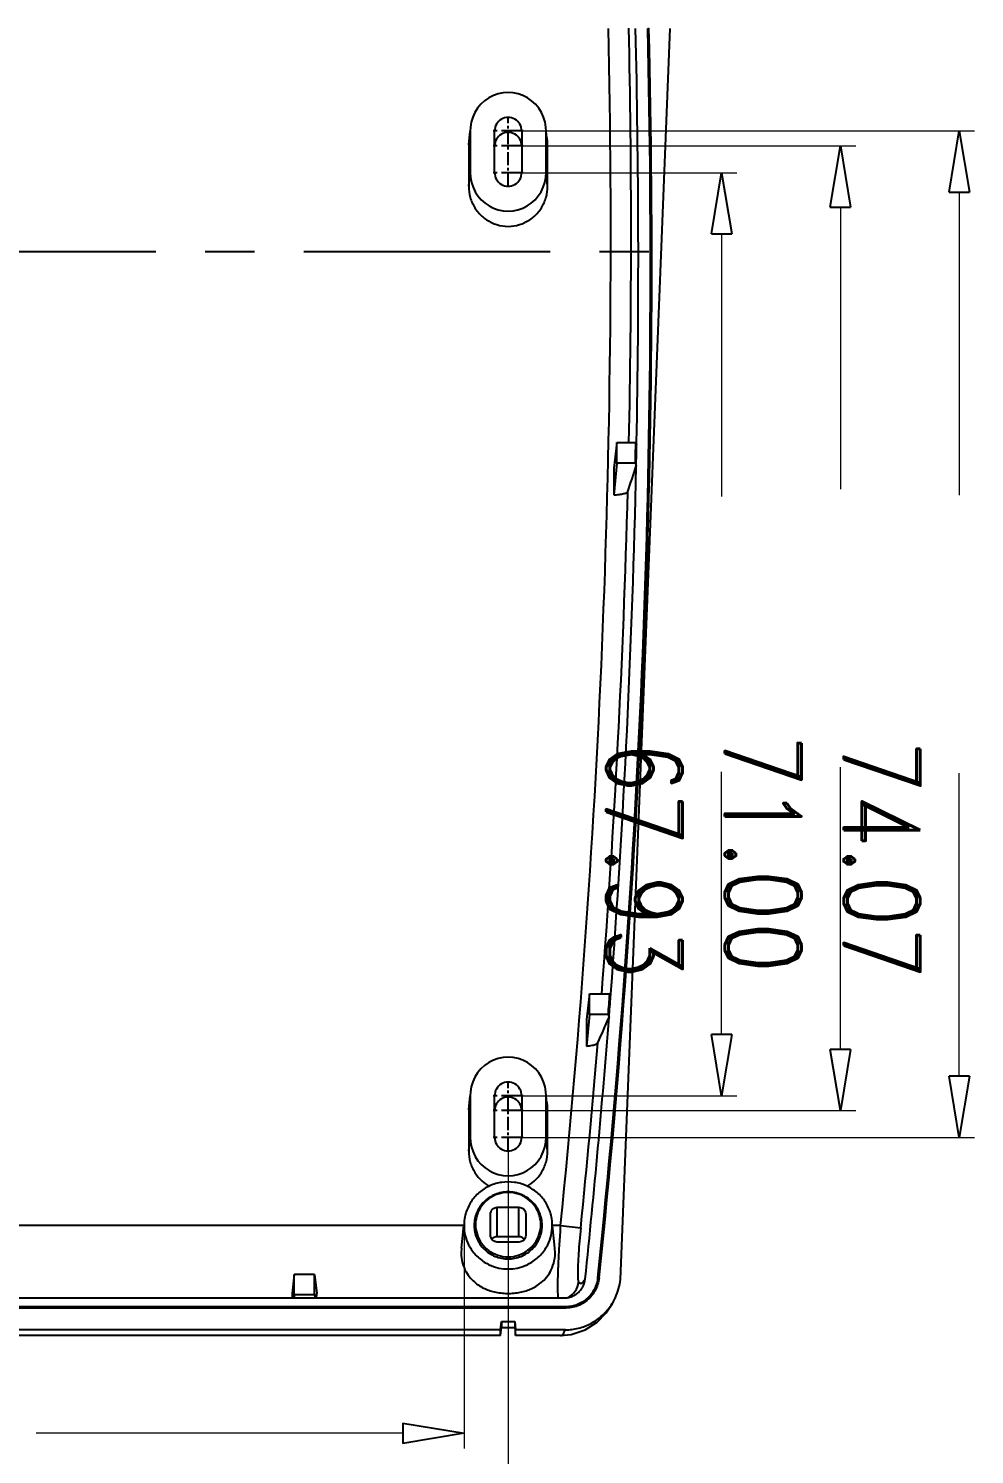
# Model space of a CAD drawing. Header units: millimetres. Extents: x -2947 to 97, y -3022 to 322.
# Drawn here: x -1479 to -1423.3, y -1933.8 to -1849.8 of the extents above; entities that cross this region are included whole.
import ezdxf
from ezdxf.enums import TextEntityAlignment as Align

# ---------------------------------------------------------------- set-up
doc = ezdxf.new("R2010")
doc.units = ezdxf.units.MM
doc.linetypes.add('CENTER', pattern=[50.8, 31.75, -6.35, 6.35, -6.35])
doc.layers.get('0').update_dxf_attribs({"linetype": 'CONTINUOUS'})
doc.layers.get('Defpoints').update_dxf_attribs({"linetype": 'CONTINUOUS'})
doc.layers.add('dim', color=3, linetype='CONTINUOUS', lineweight=9)
doc.styles.add('LongTou', font='romand.shx', dxfattribs={"width": 0.8, "bigfont": 'whgdtxt.shx'})

msp = doc.modelspace()

# ---------------------------------------------------------------- linework, layer by layer
at = {"color": 7}
for p, q in [((-1444.168, -1923.45), (-1441.229, -1849.803)), ((-1442.563, -1849.787), (-1442.562, -1849.818)), ((-1442.485, -1849.825), (-1442.562, -1849.818)), ((-1442.486, -1849.803), (-1442.485, -1849.825)), ((-1451.373, -1853.654), (-1451.654, -1853.753)), ((-1451.08, -1853.594), (-1451.373, -1853.654)), ((-1450.783, -1853.574), (-1451.08, -1853.594)), ((-1450.485, -1853.594), (-1450.783, -1853.574)), ((-1450.193, -1853.654), (-1450.485, -1853.594)), ((-1449.911, -1853.753), (-1450.193, -1853.654)), ((-1452.582, -1854.492), (-1452.743, -1854.746)), ((-1452.388, -1854.262), (-1452.582, -1854.492)), ((-1452.167, -1854.059), (-1452.388, -1854.262)), ((-1451.921, -1853.889), (-1452.167, -1854.059)), ((-1451.654, -1853.753), (-1451.921, -1853.889)), ((-1449.645, -1853.889), (-1449.911, -1853.753)), ((-1449.399, -1854.059), (-1449.645, -1853.889)), ((-1449.177, -1854.262), (-1449.399, -1854.059)), ((-1448.984, -1854.492), (-1449.177, -1854.262)), ((-1448.823, -1854.746), (-1448.984, -1854.492)), ((-1452.959, -1855.309), (-1453.01, -1855.607)), ((-1452.87, -1855.02), (-1452.959, -1855.309)), ((-1452.743, -1854.746), (-1452.87, -1855.02)), ((-1451.348, -1855.272), (-1451.417, -1855.352)), ((-1451.27, -1855.202), (-1451.348, -1855.272)), ((-1451.183, -1855.143), (-1451.27, -1855.202)), ((-1451.089, -1855.096), (-1451.183, -1855.143)), ((-1450.99, -1855.062), (-1451.089, -1855.096)), ((-1450.887, -1855.041), (-1450.99, -1855.062)), ((-1450.783, -1855.034), (-1450.887, -1855.041)), ((-1450.678, -1855.041), (-1450.783, -1855.034)), ((-1450.576, -1855.062), (-1450.678, -1855.041)), ((-1450.477, -1855.096), (-1450.576, -1855.062)), ((-1450.383, -1855.143), (-1450.477, -1855.096)), ((-1450.296, -1855.202), (-1450.383, -1855.143)), ((-1450.217, -1855.272), (-1450.296, -1855.202)), ((-1450.148, -1855.352), (-1450.217, -1855.272)), ((-1448.696, -1855.02), (-1448.823, -1854.746)), ((-1448.606, -1855.309), (-1448.696, -1855.02)), ((-1448.555, -1855.607), (-1448.606, -1855.309)), ((-1453.108, -1856.66), (-1453.023, -1855.846)), ((-1453.068, -1856.156), (-1453.095, -1856.419)), ((-1453.009, -1855.607), (-1453.023, -1855.846)), ((-1453.023, -1855.846), (-1453.023, -1858.28)), ((-1451.576, -1855.74), (-1451.583, -1855.846)), ((-1451.583, -1858.28), (-1451.583, -1855.846)), ((-1451.556, -1855.636), (-1451.576, -1855.74)), ((-1451.522, -1855.535), (-1451.556, -1855.636)), ((-1451.476, -1855.44), (-1451.522, -1855.535)), ((-1451.417, -1855.352), (-1451.476, -1855.44)), ((-1451.348, -1856.153), (-1451.417, -1856.233)), ((-1451.27, -1856.083), (-1451.348, -1856.153)), ((-1451.183, -1856.024), (-1451.27, -1856.083)), ((-1451.089, -1855.977), (-1451.183, -1856.024)), ((-1450.99, -1855.943), (-1451.089, -1855.977)), ((-1450.887, -1855.923), (-1450.99, -1855.943)), ((-1450.783, -1855.916), (-1450.887, -1855.923)), ((-1450.678, -1855.923), (-1450.783, -1855.916)), ((-1450.576, -1855.943), (-1450.678, -1855.923)), ((-1450.477, -1855.977), (-1450.576, -1855.943)), ((-1450.383, -1856.024), (-1450.477, -1855.977)), ((-1450.296, -1856.083), (-1450.383, -1856.024)), ((-1450.217, -1856.153), (-1450.296, -1856.083)), ((-1450.148, -1856.233), (-1450.217, -1856.153)), ((-1450.09, -1855.44), (-1450.148, -1855.352)), ((-1450.044, -1855.535), (-1450.09, -1855.44)), ((-1450.01, -1855.636), (-1450.044, -1855.535)), ((-1449.99, -1855.74), (-1450.01, -1855.636)), ((-1449.983, -1855.846), (-1449.99, -1855.74)), ((-1449.983, -1855.846), (-1449.983, -1858.28)), ((-1448.543, -1855.846), (-1448.556, -1855.607)), ((-1448.458, -1856.66), (-1448.543, -1855.846)), ((-1448.543, -1858.28), (-1448.543, -1855.846)), ((-1448.47, -1856.419), (-1448.498, -1856.156)), ((-1453.095, -1856.419), (-1453.108, -1856.66)), ((-1453.108, -1856.66), (-1453.108, -1859.094)), ((-1451.576, -1856.621), (-1451.583, -1856.727)), ((-1451.556, -1856.517), (-1451.576, -1856.621)), ((-1451.522, -1856.417), (-1451.556, -1856.517)), ((-1451.476, -1856.321), (-1451.522, -1856.417)), ((-1451.417, -1856.233), (-1451.476, -1856.321)), ((-1450.09, -1856.321), (-1450.148, -1856.233)), ((-1450.044, -1856.417), (-1450.09, -1856.321)), ((-1450.01, -1856.517), (-1450.044, -1856.417)), ((-1449.99, -1856.621), (-1450.01, -1856.517)), ((-1449.983, -1856.727), (-1449.99, -1856.621)), ((-1448.458, -1856.66), (-1448.471, -1856.419)), ((-1448.458, -1859.094), (-1448.458, -1856.66)), ((-1453.108, -1859.094), (-1453.023, -1858.28)), ((-1453.023, -1858.28), (-1453.004, -1858.577)), ((-1453.004, -1858.577), (-1452.946, -1858.868)), ((-1451.583, -1858.28), (-1451.576, -1858.386)), ((-1451.576, -1858.386), (-1451.556, -1858.49)), ((-1451.556, -1858.49), (-1451.522, -1858.591)), ((-1451.522, -1858.591), (-1451.476, -1858.686)), ((-1451.476, -1858.686), (-1451.417, -1858.774)), ((-1450.148, -1858.774), (-1450.09, -1858.686)), ((-1450.09, -1858.686), (-1450.044, -1858.591)), ((-1450.044, -1858.591), (-1450.01, -1858.49)), ((-1450.01, -1858.49), (-1449.99, -1858.386)), ((-1449.99, -1858.386), (-1449.983, -1858.28)), ((-1448.619, -1858.868), (-1448.562, -1858.577)), ((-1448.562, -1858.577), (-1448.543, -1858.28)), ((-1448.458, -1859.094), (-1448.543, -1858.28)), ((-1452.946, -1858.868), (-1452.852, -1859.149)), ((-1452.852, -1859.149), (-1452.723, -1859.416)), ((-1452.723, -1859.416), (-1452.56, -1859.663)), ((-1451.417, -1858.774), (-1451.348, -1858.854)), ((-1451.348, -1858.854), (-1451.27, -1858.924)), ((-1451.27, -1858.924), (-1451.183, -1858.983)), ((-1451.183, -1858.983), (-1451.089, -1859.03)), ((-1451.089, -1859.03), (-1450.99, -1859.064)), ((-1450.99, -1859.064), (-1450.887, -1859.084)), ((-1450.887, -1859.084), (-1450.783, -1859.091)), ((-1450.783, -1859.091), (-1450.678, -1859.084)), ((-1450.678, -1859.084), (-1450.576, -1859.064)), ((-1450.576, -1859.064), (-1450.477, -1859.03)), ((-1450.477, -1859.03), (-1450.383, -1858.983)), ((-1450.383, -1858.983), (-1450.296, -1858.924)), ((-1450.296, -1858.924), (-1450.217, -1858.854)), ((-1450.217, -1858.854), (-1450.148, -1858.774)), ((-1449.006, -1859.663), (-1448.843, -1859.416)), ((-1448.843, -1859.416), (-1448.713, -1859.149)), ((-1448.713, -1859.149), (-1448.619, -1858.868)), ((-1452.56, -1859.663), (-1452.367, -1859.887)), ((-1452.367, -1859.887), (-1452.146, -1860.082)), ((-1452.146, -1860.082), (-1451.903, -1860.248)), ((-1451.903, -1860.248), (-1451.64, -1860.379)), ((-1451.64, -1860.379), (-1451.363, -1860.475)), ((-1450.203, -1860.475), (-1449.926, -1860.379)), ((-1449.926, -1860.379), (-1449.663, -1860.248)), ((-1449.663, -1860.248), (-1449.419, -1860.082)), ((-1449.419, -1860.082), (-1449.199, -1859.887)), ((-1449.199, -1859.887), (-1449.006, -1859.663)), ((-1451.363, -1860.475), (-1451.075, -1860.533)), ((-1451.075, -1860.533), (-1450.783, -1860.552)), ((-1450.783, -1860.552), (-1450.49, -1860.533)), ((-1450.49, -1860.533), (-1450.203, -1860.475)), ((-1444.383, -1874.185), (-1444.559, -1875.693)), ((-1444.383, -1874.185), (-1443.262, -1874.185)), ((-1444.383, -1875.402), (-1444.383, -1874.185)), ((-1443.262, -1874.185), (-1443.215, -1874.318)), ((-1443.215, -1874.318), (-1443.212, -1874.186)), ((-1444.383, -1875.402), (-1444.559, -1877.266)), ((-1443.286, -1875.402), (-1444.383, -1875.402)), ((-1443.286, -1875.402), (-1443.24, -1875.567)), ((-1444.559, -1875.693), (-1444.559, -1877.266)), ((-1445.983, -1906.641), (-1446.158, -1908.145)), ((-1445.983, -1906.641), (-1444.793, -1906.641)), ((-1445.983, -1907.858), (-1445.983, -1906.641)), ((-1444.793, -1906.641), (-1444.744, -1906.775)), ((-1444.744, -1906.775), (-1444.735, -1906.645)), ((-1446.158, -1908.145), (-1446.157, -1909.708)), ((-1445.983, -1907.858), (-1446.157, -1909.708)), ((-1444.886, -1907.858), (-1445.983, -1907.858)), ((-1444.886, -1907.858), (-1444.84, -1908.023)), ((-1451.921, -1910.687), (-1452.167, -1910.858)), ((-1451.654, -1910.551), (-1451.921, -1910.687)), ((-1451.373, -1910.453), (-1451.654, -1910.551)), ((-1451.08, -1910.393), (-1451.373, -1910.453)), ((-1450.783, -1910.372), (-1451.08, -1910.393)), ((-1450.485, -1910.393), (-1450.783, -1910.372)), ((-1450.193, -1910.453), (-1450.485, -1910.393)), ((-1449.911, -1910.551), (-1450.193, -1910.453)), ((-1449.645, -1910.687), (-1449.911, -1910.551)), ((-1449.399, -1910.858), (-1449.645, -1910.687)), ((-1452.743, -1911.545), (-1452.87, -1911.819)), ((-1452.582, -1911.291), (-1452.743, -1911.545)), ((-1452.388, -1911.06), (-1452.582, -1911.291)), ((-1452.167, -1910.858), (-1452.388, -1911.06)), ((-1449.177, -1911.06), (-1449.399, -1910.858)), ((-1448.984, -1911.291), (-1449.177, -1911.06)), ((-1448.823, -1911.545), (-1448.984, -1911.291)), ((-1448.696, -1911.819), (-1448.823, -1911.545)), ((-1453.009, -1912.405), (-1453.023, -1912.644)), ((-1452.959, -1912.107), (-1453.01, -1912.405)), ((-1452.87, -1911.819), (-1452.959, -1912.107)), ((-1451.556, -1912.434), (-1451.576, -1912.539)), ((-1451.522, -1912.334), (-1451.556, -1912.434)), ((-1451.476, -1912.239), (-1451.522, -1912.334)), ((-1451.417, -1912.15), (-1451.476, -1912.239)), ((-1451.348, -1912.071), (-1451.417, -1912.15)), ((-1451.27, -1912.001), (-1451.348, -1912.071)), ((-1451.183, -1911.942), (-1451.27, -1912.001)), ((-1451.089, -1911.895), (-1451.183, -1911.942)), ((-1450.99, -1911.861), (-1451.089, -1911.895)), ((-1450.887, -1911.84), (-1450.99, -1911.861)), ((-1450.783, -1911.833), (-1450.887, -1911.84)), ((-1450.678, -1911.84), (-1450.783, -1911.833)), ((-1450.576, -1911.861), (-1450.678, -1911.84)), ((-1450.477, -1911.895), (-1450.576, -1911.861)), ((-1450.383, -1911.942), (-1450.477, -1911.895)), ((-1450.296, -1912.001), (-1450.383, -1911.942)), ((-1450.217, -1912.071), (-1450.296, -1912.001)), ((-1450.148, -1912.15), (-1450.217, -1912.071)), ((-1450.09, -1912.239), (-1450.148, -1912.15)), ((-1450.044, -1912.334), (-1450.09, -1912.239)), ((-1450.01, -1912.434), (-1450.044, -1912.334)), ((-1449.99, -1912.539), (-1450.01, -1912.434)), ((-1448.606, -1912.107), (-1448.696, -1911.819)), ((-1448.555, -1912.405), (-1448.606, -1912.107)), ((-1448.543, -1912.644), (-1448.556, -1912.405)), ((-1453.108, -1913.458), (-1453.023, -1912.644)), ((-1453.095, -1913.218), (-1453.108, -1913.458)), ((-1453.068, -1912.955), (-1453.095, -1913.218)), ((-1453.023, -1912.644), (-1453.023, -1915.079)), ((-1451.576, -1912.539), (-1451.583, -1912.644)), ((-1451.583, -1915.079), (-1451.583, -1912.644)), ((-1451.522, -1913.215), (-1451.556, -1913.316)), ((-1451.476, -1913.12), (-1451.522, -1913.215)), ((-1451.417, -1913.032), (-1451.476, -1913.12)), ((-1451.348, -1912.952), (-1451.417, -1913.032)), ((-1451.27, -1912.882), (-1451.348, -1912.952)), ((-1451.183, -1912.823), (-1451.27, -1912.882)), ((-1451.089, -1912.776), (-1451.183, -1912.823)), ((-1450.99, -1912.742), (-1451.089, -1912.776)), ((-1450.887, -1912.721), (-1450.99, -1912.742)), ((-1450.783, -1912.714), (-1450.887, -1912.721)), ((-1450.678, -1912.721), (-1450.783, -1912.714)), ((-1450.576, -1912.742), (-1450.678, -1912.721)), ((-1450.477, -1912.776), (-1450.576, -1912.742)), ((-1450.383, -1912.823), (-1450.477, -1912.776)), ((-1450.296, -1912.882), (-1450.383, -1912.823)), ((-1450.217, -1912.952), (-1450.296, -1912.882)), ((-1450.148, -1913.032), (-1450.217, -1912.952)), ((-1450.09, -1913.12), (-1450.148, -1913.032)), ((-1450.044, -1913.215), (-1450.09, -1913.12)), ((-1450.01, -1913.316), (-1450.044, -1913.215)), ((-1449.983, -1912.644), (-1449.99, -1912.539)), ((-1449.983, -1912.644), (-1449.983, -1915.079)), ((-1448.458, -1913.458), (-1448.543, -1912.644)), ((-1448.543, -1915.079), (-1448.543, -1912.644)), ((-1448.47, -1913.218), (-1448.498, -1912.955)), ((-1448.458, -1913.458), (-1448.471, -1913.218)), ((-1453.108, -1913.458), (-1453.108, -1915.892)), ((-1451.576, -1913.42), (-1451.583, -1913.526)), ((-1451.556, -1913.316), (-1451.576, -1913.42)), ((-1449.99, -1913.42), (-1450.01, -1913.316)), ((-1449.983, -1913.526), (-1449.99, -1913.42)), ((-1448.458, -1915.892), (-1448.458, -1913.458)), ((-1453.108, -1915.892), (-1453.023, -1915.079)), ((-1453.023, -1915.079), (-1453.004, -1915.375)), ((-1453.004, -1915.375), (-1452.946, -1915.667)), ((-1452.946, -1915.667), (-1452.852, -1915.948)), ((-1451.583, -1915.079), (-1451.576, -1915.185)), ((-1451.576, -1915.185), (-1451.556, -1915.289)), ((-1451.556, -1915.289), (-1451.522, -1915.389)), ((-1451.522, -1915.389), (-1451.476, -1915.484)), ((-1451.476, -1915.484), (-1451.417, -1915.573)), ((-1451.417, -1915.573), (-1451.348, -1915.652)), ((-1451.348, -1915.652), (-1451.27, -1915.722)), ((-1451.27, -1915.722), (-1451.183, -1915.781)), ((-1451.183, -1915.781), (-1451.089, -1915.828)), ((-1450.477, -1915.828), (-1450.383, -1915.781)), ((-1450.383, -1915.781), (-1450.296, -1915.722)), ((-1450.296, -1915.722), (-1450.217, -1915.652)), ((-1450.217, -1915.652), (-1450.148, -1915.573)), ((-1450.148, -1915.573), (-1450.09, -1915.484)), ((-1450.09, -1915.484), (-1450.044, -1915.389)), ((-1450.044, -1915.389), (-1450.01, -1915.289)), ((-1450.01, -1915.289), (-1449.99, -1915.185)), ((-1449.99, -1915.185), (-1449.983, -1915.079)), ((-1448.713, -1915.948), (-1448.619, -1915.667)), ((-1448.619, -1915.667), (-1448.562, -1915.375)), ((-1448.562, -1915.375), (-1448.543, -1915.079)), ((-1448.458, -1915.892), (-1448.543, -1915.079)), ((-1452.852, -1915.948), (-1452.723, -1916.215)), ((-1452.723, -1916.215), (-1452.56, -1916.462)), ((-1452.56, -1916.462), (-1452.367, -1916.685)), ((-1451.089, -1915.828), (-1450.99, -1915.862)), ((-1450.99, -1915.862), (-1450.887, -1915.883)), ((-1450.887, -1915.883), (-1450.783, -1915.89)), ((-1450.783, -1915.89), (-1450.678, -1915.883)), ((-1450.678, -1915.883), (-1450.576, -1915.862)), ((-1450.576, -1915.862), (-1450.477, -1915.828)), ((-1449.199, -1916.685), (-1449.006, -1916.462)), ((-1449.006, -1916.462), (-1448.843, -1916.215)), ((-1448.843, -1916.215), (-1448.713, -1915.948)), ((-1452.367, -1916.685), (-1452.146, -1916.881)), ((-1452.146, -1916.881), (-1451.903, -1917.046)), ((-1451.903, -1917.046), (-1451.64, -1917.178)), ((-1451.64, -1917.178), (-1451.363, -1917.273)), ((-1451.363, -1917.273), (-1451.075, -1917.331)), ((-1451.075, -1917.331), (-1450.783, -1917.351)), ((-1450.783, -1917.351), (-1450.49, -1917.331)), ((-1450.49, -1917.331), (-1450.203, -1917.273)), ((-1450.203, -1917.273), (-1449.926, -1917.178)), ((-1449.926, -1917.178), (-1449.663, -1917.046)), ((-1449.663, -1917.046), (-1449.419, -1916.881)), ((-1449.419, -1916.881), (-1449.199, -1916.685)), ((-1451.823, -1920.856), (-1451.823, -1919.594)), ((-1451.423, -1919.199), (-1450.143, -1919.199)), ((-1451.423, -1920.933), (-1451.423, -1919.199)), ((-1450.143, -1920.933), (-1450.143, -1919.199)), ((-1449.743, -1919.594), (-1449.743, -1920.856)), ((-1453.398, -1920.284), (-1520.168, -1920.284)), ((-1453.536, -1921.602), (-1453.397, -1920.27)), ((-1453.368, -1920.004), (-1453.383, -1920.272)), ((-1452.783, -1920.272), (-1452.708, -1920.225)), ((-1448.783, -1920.272), (-1448.858, -1920.225)), ((-1448.183, -1920.272), (-1448.197, -1920.004)), ((-1448.029, -1921.602), (-1448.169, -1920.27)), ((-1447.698, -1920.284), (-1448.168, -1920.284)), ((-1447.698, -1920.284), (-1446.508, -1920.406)), ((-1453.537, -1921.604), (-1453.55, -1921.877)), ((-1450.143, -1920.933), (-1451.423, -1920.933)), ((-1450.143, -1921.25), (-1451.423, -1921.25)), ((-1448.015, -1921.877), (-1448.029, -1921.604)), ((-1463.383, -1923.154), (-1463.514, -1924.281)), ((-1462.183, -1923.154), (-1463.383, -1923.154)), ((-1463.383, -1924.335), (-1463.383, -1923.154)), ((-1462.183, -1923.154), (-1462.051, -1924.281)), ((-1462.183, -1924.335), (-1462.183, -1923.154)), ((-1445.424, -1923.35), (-1445.5, -1923.342)), ((-1526.107, -1924.532), (-1447.459, -1924.532)), ((-1463.514, -1924.281), (-1463.502, -1924.539)), ((-1463.383, -1924.335), (-1463.398, -1924.532)), ((-1463.383, -1924.335), (-1462.183, -1924.335)), ((-1462.183, -1924.335), (-1462.167, -1924.532)), ((-1462.064, -1924.539), (-1462.051, -1924.281)), ((-1445.005, -1925.414), (-1444.641, -1924.864)), ((-1444.641, -1924.864), (-1444.467, -1924.524)), ((-1447.384, -1925.056), (-1526.181, -1925.056)), ((-1447.384, -1925.133), (-1526.181, -1925.133)), ((-1447.384, -1925.133), (-1447.384, -1925.056)), ((-1445.543, -1925.969), (-1445.005, -1925.414)), ((-1451.225, -1926.419), (-1522.341, -1926.419)), ((-1451.225, -1926.419), (-1451.183, -1925.932)), ((-1451.225, -1926.756), (-1451.183, -1926.276)), ((-1451.225, -1926.756), (-1451.225, -1926.419)), ((-1451.183, -1925.932), (-1450.383, -1925.932)), ((-1451.183, -1925.932), (-1451.183, -1926.276)), ((-1451.183, -1926.276), (-1450.383, -1926.276)), ((-1450.383, -1925.932), (-1450.383, -1926.276)), ((-1450.383, -1925.932), (-1450.341, -1926.419)), ((-1450.383, -1926.276), (-1450.341, -1926.756)), ((-1447.413, -1926.419), (-1450.341, -1926.419)), ((-1450.341, -1926.756), (-1450.341, -1926.419)), ((-1447.695, -1926.756), (-1447.077, -1926.698)), ((-1447.077, -1926.698), (-1446.246, -1926.423)), ((-1446.246, -1926.423), (-1445.543, -1925.969)), ((-1451.225, -1926.756), (-1522.341, -1926.756)), ((-1447.694, -1926.756), (-1450.341, -1926.756)), ((-1447.695, -1926.756), (-1447.695, -1926.756))]:
    msp.add_line(p, q, dxfattribs=at)
at = {"color": 1, "linetype": 'CENTER', "ltscale": 0.024342}
for p, q in [((-1450.783, -1859.091), (-1450.783, -1855.034)), ((-1450.783, -1915.89), (-1450.783, -1911.833))]:
    msp.add_line(p, q, dxfattribs=at)
at = {"color": 1, "linetype": 'CENTER', "ltscale": 0.04}
for p, q in [((-1449.903, -1855.834), (-1451.663, -1855.834)), ((-1449.903, -1856.716), (-1451.663, -1856.716)), ((-1449.903, -1858.291), (-1451.663, -1858.291)), ((-1449.903, -1912.633), (-1451.663, -1912.633)), ((-1449.903, -1913.514), (-1451.663, -1913.514)), ((-1449.903, -1915.09), (-1451.663, -1915.09))]:
    msp.add_line(p, q, dxfattribs=at)
at = {"color": 0, "linetype": 'ByBlock', "lineweight": -2}
for p, q in [((-1424.807, -1859.434), (-1424.207, -1855.834)), ((-1424.207, -1855.834), (-1423.607, -1859.434)), ((-1431.807, -1860.316), (-1431.207, -1856.716)), ((-1431.207, -1856.716), (-1430.607, -1860.316)), ((-1438.807, -1861.891), (-1438.207, -1858.291)), ((-1438.207, -1858.291), (-1437.607, -1861.891)), ((-1424.807, -1859.434), (-1423.607, -1859.434)), ((-1431.807, -1860.316), (-1430.607, -1860.316)), ((-1438.807, -1861.891), (-1437.607, -1861.891)), ((-1438.207, -1912.633), (-1438.807, -1909.033)), ((-1437.607, -1909.033), (-1438.807, -1909.033)), ((-1437.607, -1909.033), (-1438.207, -1912.633)), ((-1431.207, -1913.514), (-1431.807, -1909.914)), ((-1430.607, -1909.914), (-1431.807, -1909.914)), ((-1430.607, -1909.914), (-1431.207, -1913.514)), ((-1424.207, -1915.09), (-1424.807, -1911.49)), ((-1423.607, -1911.49), (-1424.807, -1911.49)), ((-1423.607, -1911.49), (-1424.207, -1915.09)), ((-1456.983, -1931.911), (-1453.383, -1932.511)), ((-1456.983, -1931.911), (-1456.983, -1933.111)), ((-1453.383, -1932.511), (-1456.983, -1933.111))]:
    msp.add_line(p, q, dxfattribs=at)
at = {"color": 1, "linetype": 'CENTER', "ltscale": 0.4572}
msp.add_line((-1532.503, -1862.923), (-1441.063, -1862.923), dxfattribs=at)
at = {"color": 7}
for centre, radius, start, end in [((-2018.367, -1862.059), 573.631, 354.174272, 1.22419), ((-2018.334, -1863.63), 575.938, 354.048942, 1.374131), ((-2018.364, -1863.628), 576.045, 354.049134, 1.373125), ((-2018.311, -1862.047), 574.774, 358.789881, 1.223085), ((-2018.456, -1863.472), 575.344, 358.93306, 1.361299), ((-1874.708, -1866.189), 431.52, 358.7766, 358.93824), ((-1874.706, -1866.338), 431.565, 358.77469, 358.9405), ((-2018.373, -1863.473), 575.26, 355.69606, 358.795391), ((-1610.528, -1821.228), 175.892, 341.49129, 342.0051), ((-2018.36, -1862.048), 574.823, 355.550541, 358.502953), ((-1875.016, -1874.301), 431.437, 355.53896, 355.70107), ((-1875.022, -1874.45), 431.49, 355.53741, 355.70371), ((-2018.081, -1863.497), 574.968, 354.016718, 355.55847), ((-1620.037, -1831.699), 191.1, 335.968, 336.45955), ((-2017.996, -1862.076), 574.457, 354.17226, 355.26226), ((-1450.848, -1920.271), 2.535, 180.0188, 206.64167), ((-1450.717, -1920.271), 2.535, 333.35832, 359.9812), ((-1451.426, -1921.332), 0.398, 90.07308, 142.10907), ((-1450.139, -1921.332), 0.398, 37.89482, 89.92641), ((-1450.794, -1920.229), 2.604, 245.81471, 246.26385), ((-1450.783, -1920.201), 2.634, 246.28744, 293.71256), ((-1450.772, -1920.229), 2.604, 293.73615, 294.18529), ((-1447.827, -1923.462), 1.204, 297.68992, 353.49905), ((-1447.474, -1923.302), 1.235, 330.06499, 354.00164), ((-1447.498, -1923.103), 3.347, 334.88665, 354.05006)]:
    msp.add_arc(centre, radius, start, end, dxfattribs=at)
for points, start_tangent, end_tangent in [([(-1453.108, -1859.094), (-1453.016, -1859.744), (-1452.747, -1860.354), (-1452.32, -1860.862), (-1451.757, -1861.232), (-1451.12, -1861.426), (-1450.445, -1861.426), (-1449.809, -1861.232), (-1449.245, -1860.862), (-1448.819, -1860.354), (-1448.55, -1859.744), (-1448.458, -1859.094)], (0, -1), (0, 1)), ([(-1444.559, -1877.266), (-1444.242, -1877.236), (-1443.984, -1877.189), (-1443.809, -1877.131), (-1443.734, -1877.065)], (0.998072, 0.062065), (0.317443, 0.948277)), ([(-1446.157, -1909.708), (-1445.831, -1909.661), (-1445.603, -1909.598), (-1445.501, -1909.524)], (0.99528, 0.097045), (0.407216, 0.913332)), ([(-1453.108, -1915.892), (-1453.016, -1916.543), (-1452.747, -1917.152), (-1452.32, -1917.661), (-1451.887, -1917.965)], (0, -1), (0.878253, -0.478196)), ([(-1449.678, -1917.965), (-1449.245, -1917.661), (-1448.819, -1917.152), (-1448.55, -1916.543), (-1448.458, -1915.892)], (0.878253, 0.478196), (0, 1)), ([(-1448.197, -1920.004), (-1448.288, -1919.55), (-1448.596, -1918.884), (-1449.079, -1918.335), (-1449.705, -1917.939), (-1450.41, -1917.735), (-1451.155, -1917.735), (-1451.861, -1917.939), (-1452.487, -1918.335), (-1452.969, -1918.884), (-1453.278, -1919.55), (-1453.369, -1920.004)], (-0.106086, 0.994357), (-0.106086, -0.994357)), ([(-1448.783, -1920.272), (-1448.935, -1919.517), (-1449.369, -1918.877), (-1450.017, -1918.45), (-1450.783, -1918.3), (-1451.548, -1918.45), (-1452.197, -1918.877), (-1452.631, -1919.517), (-1452.783, -1920.272)], (0, 1), (0, -1)), ([(-1448.858, -1920.225), (-1448.948, -1919.656), (-1449.212, -1919.13), (-1449.633, -1918.704), (-1450.176, -1918.426), (-1450.783, -1918.327), (-1451.39, -1918.426), (-1451.933, -1918.704), (-1452.354, -1919.13), (-1452.617, -1919.656), (-1452.708, -1920.225)], (0, 1), (-0.000001, -1)), ([(-1451.823, -1919.594), (-1451.792, -1919.443), (-1451.706, -1919.315), (-1451.576, -1919.229), (-1451.423, -1919.199)], (0, 1), (1, 0)), ([(-1450.143, -1919.199), (-1449.99, -1919.229), (-1449.86, -1919.315), (-1449.773, -1919.443), (-1449.743, -1919.594)], (1, 0), (0, -1)), ([(-1452.783, -1920.272), (-1452.631, -1921.026), (-1452.197, -1921.666), (-1451.548, -1922.093), (-1450.783, -1922.243), (-1450.017, -1922.093), (-1449.369, -1921.666), (-1448.935, -1921.026), (-1448.783, -1920.272)], (0, -1), (0, 1)), ([(-1452.708, -1920.225), (-1452.617, -1920.793), (-1452.354, -1921.32), (-1451.933, -1921.746), (-1451.39, -1922.024), (-1450.783, -1922.123), (-1450.176, -1922.024), (-1449.633, -1921.746), (-1449.212, -1921.32), (-1448.948, -1920.793), (-1448.858, -1920.225)], (-0.000001, -1), (0, 1)), ([(-1447.698, -1920.284), (-1447.772, -1921.359), (-1447.828, -1922.369), (-1447.862, -1923.252), (-1447.873, -1923.956), (-1447.859, -1924.437), (-1447.855, -1924.533)], (-0.073994, -0.997259), (0.088551, -0.996072)), ([(-1446.508, -1920.406), (-1446.581, -1921.19), (-1446.637, -1921.926), (-1446.672, -1922.569), (-1446.683, -1923.081), (-1446.669, -1923.431), (-1446.631, -1923.598)], (-0.101527, -0.994833), (0.568862, -0.822433)), ([(-1453.114, -1921.407), (-1452.969, -1921.659), (-1452.487, -1922.208), (-1451.861, -1922.604)], (0.448077, -0.893995), (0.912225, -0.40969)), ([(-1451.423, -1921.25), (-1451.576, -1921.22), (-1451.706, -1921.135), (-1451.792, -1921.007), (-1451.823, -1920.856)], (-1, 0), (0, 1)), ([(-1449.773, -1921.007), (-1449.86, -1921.135), (-1449.99, -1921.22), (-1450.143, -1921.25)], (-0.386763, -0.922179), (-1, 0)), ([(-1449.743, -1920.856), (-1449.773, -1921.007)], (0, -1), (-0.386763, -0.922179)), ([(-1449.705, -1922.604), (-1449.079, -1922.208), (-1448.596, -1921.659), (-1448.452, -1921.407)], (0.912225, 0.40969), (0.448077, 0.893995)), ([(-1453.55, -1921.877), (-1453.467, -1922.495), (-1453.263, -1922.996), (-1452.992, -1923.382), (-1452.691, -1923.667), (-1452.387, -1923.874), (-1452.08, -1924.026), (-1451.761, -1924.138), (-1451.413, -1924.218), (-1451.028, -1924.264), (-1450.63, -1924.269), (-1450.242, -1924.232), (-1449.889, -1924.161), (-1449.558, -1924.055), (-1449.235, -1923.906), (-1448.913, -1923.697), (-1448.596, -1923.406), (-1448.312, -1923.013), (-1448.1, -1922.502), (-1448.015, -1921.877)], (0.003766, -0.999993), (0.003766, 0.999993)), ([(-1445.5, -1923.342), (-1445.569, -1923.688), (-1445.698, -1924.012), (-1445.882, -1924.307), (-1446.116, -1924.563), (-1446.392, -1924.771), (-1446.702, -1924.927), (-1447.035, -1925.023), (-1447.384, -1925.056)], (-0.10369, -0.99461), (-1, 0.000002)), ([(-1447.459, -1924.532), (-1447.203, -1924.505), (-1446.96, -1924.424), (-1446.74, -1924.295), (-1446.551, -1924.122), (-1446.404, -1923.918)], (1, 0), (0.498953, 0.866629)), ([(-1445.424, -1923.35), (-1445.509, -1923.755), (-1445.676, -1924.134), (-1445.917, -1924.47), (-1446.223, -1924.75), (-1446.58, -1924.959), (-1446.973, -1925.089), (-1447.384, -1925.133)], (-0.103684, -0.99461), (-1, 0)), ([(-1446.631, -1923.598), (-1446.575, -1923.658), (-1446.512, -1923.682), (-1446.437, -1923.662), (-1446.349, -1923.584), (-1446.246, -1923.431)], (0.569835, -0.821759), (0.490692, 0.871333)), ([(-1447.413, -1926.419), (-1446.634, -1926.322), (-1445.896, -1926.036), (-1445.243, -1925.576), (-1444.716, -1924.965), (-1444.467, -1924.524)], (1, 0), (0.424489, 0.905433)), ([(-1447.695, -1926.756), (-1447.658, -1926.749), (-1447.587, -1926.7), (-1447.506, -1926.595), (-1447.413, -1926.419)], (0.999977, 0.006735), (0.417131, 0.908846))]:
    msp.add_spline(points, degree=3, dxfattribs=dict(at, start_tangent=start_tangent, end_tangent=end_tangent))
at = {"layer": 'Defpoints', "color": 0}
for p in [(-1449.903, -1855.834), (-1449.903, -1856.716), (-1449.903, -1858.291), (-1449.903, -1912.633), (-1438.207, -1912.633), (-1449.903, -1913.514), (-1431.207, -1913.514), (-1449.903, -1915.09), (-1424.207, -1915.09), (-1450.783, -1915.89), (-1453.383, -1920.272), (-1453.383, -1932.511)]:
    msp.add_point(p, dxfattribs=at)
at = {"layer": 'dim', "color": 131, "lineweight": 5}
for p, q in [((-1449.903, -1855.834), (-1423.307, -1855.834)), ((-1449.903, -1856.716), (-1430.307, -1856.716)), ((-1449.903, -1858.291), (-1437.307, -1858.291)), ((-1449.903, -1912.633), (-1437.307, -1912.633)), ((-1449.903, -1913.514), (-1430.307, -1913.514)), ((-1449.903, -1915.09), (-1423.307, -1915.09)), ((-1450.783, -1915.89), (-1450.783, -1940.41)), ((-1453.383, -1920.272), (-1453.383, -1933.41))]:
    msp.add_line(p, q, dxfattribs=at)
at = {"layer": 'dim', "lineweight": 5}
for p, q in [((-1424.207, -1859.434), (-1424.207, -1877.277)), ((-1431.207, -1860.316), (-1431.207, -1876.93)), ((-1438.207, -1861.891), (-1438.207, -1877.363)), ((-1438.207, -1909.033), (-1438.207, -1893.562)), ((-1431.207, -1909.914), (-1431.207, -1893.3)), ((-1424.207, -1911.49), (-1424.207, -1893.647)), ((-1456.983, -1932.511), (-1478.59, -1932.511))]:
    msp.add_line(p, q, dxfattribs=at)

# ---------------------------------------------------------------- texts
at = {"layer": 'dim', "color": 122, "style": 'LongTou', "text_generation_flag": 6, "width": 0.8}
for s, p in [('71.00', (-1433.507, -1891.408)), ('74.07', (-1426.507, -1891.756)), ('67.93', (-1440.507, -1891.756))]:
    msp.add_text(s, height=4.5, rotation=90, dxfattribs=at).set_placement(p, align=Align.TOP_LEFT)

doc.saveas('drawing.dxf')
